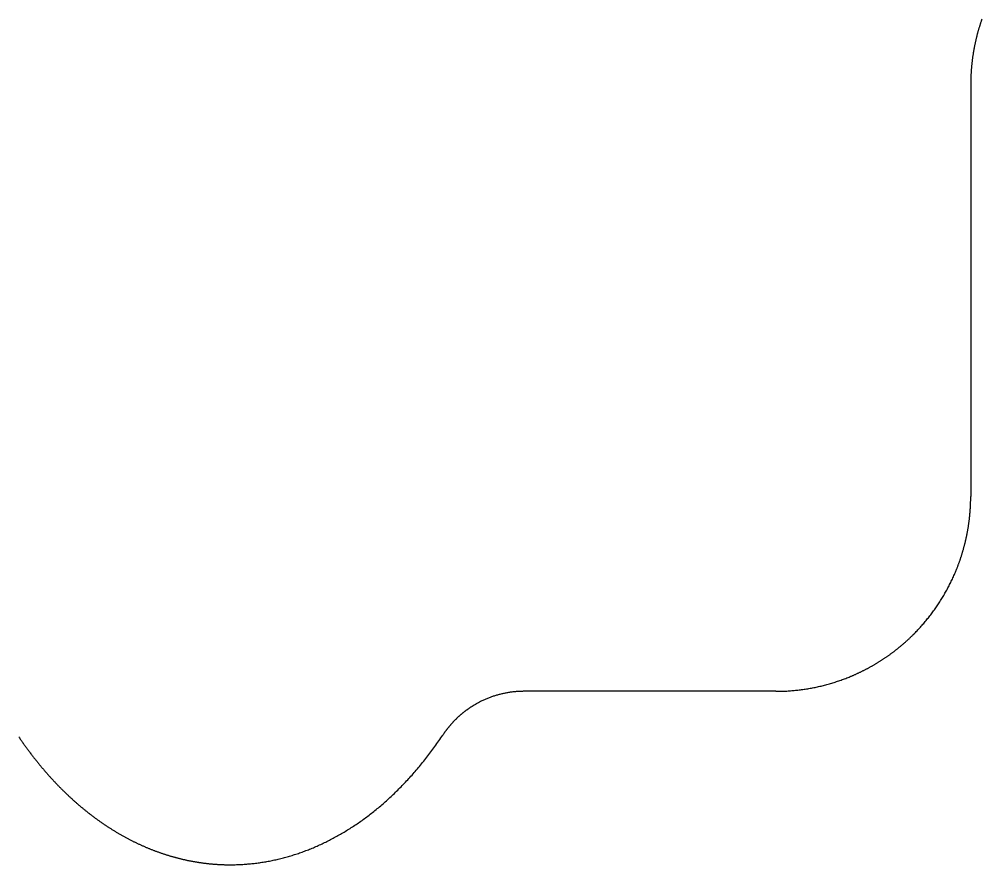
# Model space of a CAD drawing. Header units: millimetres. Extents: x -10 to 277, y -95 to 18.
# Drawn here: x 45.46 to 55.34, y 8.01 to 16.69 of the extents above; entities that cross this region are included whole.
import ezdxf

# ---------------------------------------------------------------- set-up
doc = ezdxf.new("R2010")
doc.units = ezdxf.units.MM
doc.header["$MEASUREMENT"] = 0
doc.layers.add('Edge.Cuts', color=53, linetype='CONTINUOUS')

msp = doc.modelspace()

# ---------------------------------------------------------------- linework, layer by layer
at = {"layer": 'Edge.Cuts', "linetype": 'Continuous'}
for p, q in [((55.307915, 16.595897), (55.306122, 16.589831)), ((55.309728, 16.601957), (55.307915, 16.595897)), ((55.311559, 16.608011), (55.309728, 16.601957)), ((55.31341, 16.61406), (55.311559, 16.608011)), ((55.315279, 16.620103), (55.31341, 16.61406)), ((55.317168, 16.626139), (55.315279, 16.620103)), ((55.319076, 16.63217), (55.317168, 16.626139)), ((55.321003, 16.638195), (55.319076, 16.63217)), ((55.322949, 16.644214), (55.321003, 16.638195)), ((55.324914, 16.650226), (55.322949, 16.644214)), ((55.326898, 16.656232), (55.324914, 16.650226)), ((55.328901, 16.662232), (55.326898, 16.656232)), ((55.330923, 16.668226), (55.328901, 16.662232)), ((55.332964, 16.674213), (55.330923, 16.668226)), ((55.335024, 16.680194), (55.332964, 16.674213)), ((55.337102, 16.686168), (55.335024, 16.680194)), ((55.3392, 16.692136), (55.337102, 16.686168)), ((55.281541, 16.498207), (55.280057, 16.492058)), ((55.283044, 16.50435), (55.281541, 16.498207)), ((55.284567, 16.510489), (55.283044, 16.50435)), ((55.286109, 16.516622), (55.284567, 16.510489)), ((55.28767, 16.522751), (55.286109, 16.516622)), ((55.289251, 16.528875), (55.28767, 16.522751)), ((55.290851, 16.534995), (55.289251, 16.528875)), ((55.292471, 16.541108), (55.290851, 16.534995)), ((55.29411, 16.547217), (55.292471, 16.541108)), ((55.295768, 16.553321), (55.29411, 16.547217)), ((55.297446, 16.55942), (55.295768, 16.553321)), ((55.299142, 16.565512), (55.297446, 16.55942)), ((55.300859, 16.5716), (55.299142, 16.565512)), ((55.302594, 16.577683), (55.300859, 16.5716)), ((55.304349, 16.58376), (55.302594, 16.577683)), ((55.306122, 16.589831), (55.304349, 16.58376)), ((55.260144, 16.399317), (55.258973, 16.393102)), ((55.261334, 16.405528), (55.260144, 16.399317)), ((55.262544, 16.411735), (55.261334, 16.405528)), ((55.263774, 16.417938), (55.262544, 16.411735)), ((55.265023, 16.424138), (55.263774, 16.417938)), ((55.266292, 16.430333), (55.265023, 16.424138)), ((55.267581, 16.436525), (55.266292, 16.430333)), ((55.268889, 16.442712), (55.267581, 16.436525)), ((55.270216, 16.448896), (55.268889, 16.442712)), ((55.271564, 16.455075), (55.270216, 16.448896)), ((55.27293, 16.46125), (55.271564, 16.455075)), ((55.274317, 16.46742), (55.27293, 16.46125)), ((55.275723, 16.473587), (55.274317, 16.46742)), ((55.277148, 16.479748), (55.275723, 16.473587)), ((55.278593, 16.485906), (55.277148, 16.479748)), ((55.280057, 16.492058), (55.278593, 16.485906)), ((55.243779, 16.299477), (55.242924, 16.29321)), ((55.244653, 16.305739), (55.243779, 16.299477)), ((55.245548, 16.312), (55.244653, 16.305739)), ((55.246462, 16.318257), (55.245548, 16.312)), ((55.247396, 16.324512), (55.246462, 16.318257)), ((55.248349, 16.330764), (55.247396, 16.324512)), ((55.249323, 16.337013), (55.248349, 16.330764)), ((55.250316, 16.343258), (55.249323, 16.337013)), ((55.251329, 16.3495), (55.250316, 16.343258)), ((55.252362, 16.355739), (55.251329, 16.3495)), ((55.253415, 16.361975), (55.252362, 16.355739)), ((55.254487, 16.368207), (55.253415, 16.361975)), ((55.255579, 16.374436), (55.254487, 16.368207)), ((55.256691, 16.380661), (55.255579, 16.374436)), ((55.257822, 16.386884), (55.256691, 16.380661)), ((55.258973, 16.393102), (55.257822, 16.386884)), ((55.233042, 16.205229), (55.232485, 16.19893)), ((55.233619, 16.211528), (55.233042, 16.205229)), ((55.234215, 16.217824), (55.233619, 16.211528)), ((55.234831, 16.224119), (55.234215, 16.217824)), ((55.235468, 16.230411), (55.234831, 16.224119)), ((55.236124, 16.236702), (55.235468, 16.230411)), ((55.2368, 16.24299), (55.236124, 16.236702)), ((55.237496, 16.249276), (55.2368, 16.24299)), ((55.238212, 16.255559), (55.237496, 16.249276)), ((55.238947, 16.261841), (55.238212, 16.255559)), ((55.239703, 16.26812), (55.238947, 16.261841)), ((55.240478, 16.274397), (55.239703, 16.26812)), ((55.241274, 16.28067), (55.240478, 16.274397)), ((55.242089, 16.286942), (55.241274, 16.28067)), ((55.242924, 16.29321), (55.242089, 16.286942)), ((55.226529, 16.104235), (55.226292, 16.097912)), ((55.226787, 16.110557), (55.226529, 16.104235)), ((55.227064, 16.116877), (55.226787, 16.110557)), ((55.227361, 16.123198), (55.227064, 16.116877)), ((55.227678, 16.129516), (55.227361, 16.123198)), ((55.228016, 16.135834), (55.227678, 16.129516)), ((55.228373, 16.14215), (55.228016, 16.135834)), ((55.22875, 16.148465), (55.228373, 16.14215)), ((55.229147, 16.154778), (55.22875, 16.148465)), ((55.229564, 16.161091), (55.229147, 16.154778)), ((55.230001, 16.1674), (55.229564, 16.161091)), ((55.230458, 16.17371), (55.230001, 16.1674)), ((55.230935, 16.180017), (55.230458, 16.17371)), ((55.231432, 16.186323), (55.230935, 16.180017)), ((55.231949, 16.192627), (55.231432, 16.186323)), ((55.232485, 16.19893), (55.231949, 16.192627)), ((55.225001, 16.028309), (55.225, 16.026)), ((55.225, 16.026), (55.225, 11.7946)), ((55.225019, 16.03464), (55.225001, 16.028309)), ((55.225056, 16.040969), (55.225019, 16.03464)), ((55.225113, 16.047299), (55.225056, 16.040969)), ((55.225191, 16.053627), (55.225113, 16.047299)), ((55.225288, 16.059957), (55.225191, 16.053627)), ((55.225405, 16.066284), (55.225288, 16.059957)), ((55.225543, 16.072612), (55.225405, 16.066284)), ((55.2257, 16.078937), (55.225543, 16.072612)), ((55.225877, 16.085264), (55.2257, 16.078937)), ((55.226075, 16.091588), (55.225877, 16.085264)), ((55.226292, 16.097912), (55.226075, 16.091588)), ((55.224595, 11.754316), (55.224712, 11.760643)), ((55.224712, 11.760643), (55.224809, 11.766973)), ((55.224809, 11.766973), (55.224887, 11.773301)), ((55.224887, 11.773301), (55.224944, 11.779631)), ((55.224944, 11.779631), (55.224981, 11.78596)), ((55.224981, 11.78596), (55.224999, 11.792292)), ((55.224999, 11.792292), (55.225, 11.7946)), ((55.219999, 11.6532), (55.220436, 11.659509)), ((55.220436, 11.659509), (55.220853, 11.665822)), ((55.220853, 11.665822), (55.22125, 11.672135)), ((55.22125, 11.672135), (55.221627, 11.67845)), ((55.221627, 11.67845), (55.221984, 11.684766)), ((55.221984, 11.684766), (55.222322, 11.691084)), ((55.222322, 11.691084), (55.222639, 11.697402)), ((55.222639, 11.697402), (55.222936, 11.703723)), ((55.222936, 11.703723), (55.223213, 11.710043)), ((55.223213, 11.710043), (55.223471, 11.716365)), ((55.223471, 11.716365), (55.223708, 11.722688)), ((55.223708, 11.722688), (55.223925, 11.729012)), ((55.223925, 11.729012), (55.224123, 11.735336)), ((55.224123, 11.735336), (55.2243, 11.741663)), ((55.2243, 11.741663), (55.224457, 11.747988)), ((55.224457, 11.747988), (55.224595, 11.754316)), ((55.210297, 11.55248), (55.211053, 11.558759)), ((55.211053, 11.558759), (55.211788, 11.565041)), ((55.211788, 11.565041), (55.212504, 11.571324)), ((55.212504, 11.571324), (55.2132, 11.57761)), ((55.2132, 11.57761), (55.213876, 11.583898)), ((55.213876, 11.583898), (55.214532, 11.590189)), ((55.214532, 11.590189), (55.215169, 11.596481)), ((55.215169, 11.596481), (55.215785, 11.602776)), ((55.215785, 11.602776), (55.216381, 11.609072)), ((55.216381, 11.609072), (55.216958, 11.615371)), ((55.216958, 11.615371), (55.217515, 11.62167)), ((55.217515, 11.62167), (55.218051, 11.627973)), ((55.218051, 11.627973), (55.218568, 11.634277)), ((55.218568, 11.634277), (55.219065, 11.640583)), ((55.219065, 11.640583), (55.219542, 11.64689)), ((55.219542, 11.64689), (55.219999, 11.6532)), ((55.196585, 11.458625), (55.197638, 11.464861)), ((55.197638, 11.464861), (55.198671, 11.4711)), ((55.198671, 11.4711), (55.199684, 11.477342)), ((55.199684, 11.477342), (55.200677, 11.483587)), ((55.200677, 11.483587), (55.201651, 11.489836)), ((55.201651, 11.489836), (55.202604, 11.496088)), ((55.202604, 11.496088), (55.203538, 11.502343)), ((55.203538, 11.502343), (55.204452, 11.5086)), ((55.204452, 11.5086), (55.205347, 11.514861)), ((55.205347, 11.514861), (55.206221, 11.521123)), ((55.206221, 11.521123), (55.207076, 11.52739)), ((55.207076, 11.52739), (55.207911, 11.533658)), ((55.207911, 11.533658), (55.208726, 11.53993)), ((55.208726, 11.53993), (55.209522, 11.546203)), ((55.209522, 11.546203), (55.210297, 11.55248)), ((55.17707, 11.35935), (55.178436, 11.365525)), ((55.178436, 11.365525), (55.179784, 11.371704)), ((55.179784, 11.371704), (55.181111, 11.377888)), ((55.181111, 11.377888), (55.182419, 11.384075)), ((55.182419, 11.384075), (55.183708, 11.390267)), ((55.183708, 11.390267), (55.184977, 11.396462)), ((55.184977, 11.396462), (55.186226, 11.402662)), ((55.186226, 11.402662), (55.187456, 11.408865)), ((55.187456, 11.408865), (55.188666, 11.415072)), ((55.188666, 11.415072), (55.189856, 11.421283)), ((55.189856, 11.421283), (55.191027, 11.427498)), ((55.191027, 11.427498), (55.192178, 11.433716)), ((55.192178, 11.433716), (55.193309, 11.439939)), ((55.193309, 11.439939), (55.194421, 11.446164)), ((55.194421, 11.446164), (55.195513, 11.452393)), ((55.195513, 11.452393), (55.196585, 11.458625)), ((55.152554, 11.26118), (55.154232, 11.267279)), ((55.154232, 11.267279), (55.15589, 11.273383)), ((55.15589, 11.273383), (55.157529, 11.279492)), ((55.157529, 11.279492), (55.159149, 11.285605)), ((55.159149, 11.285605), (55.160749, 11.291725)), ((55.160749, 11.291725), (55.16233, 11.297849)), ((55.16233, 11.297849), (55.163891, 11.303978)), ((55.163891, 11.303978), (55.165433, 11.310111)), ((55.165433, 11.310111), (55.166956, 11.31625)), ((55.166956, 11.31625), (55.168459, 11.322393)), ((55.168459, 11.322393), (55.169943, 11.328542)), ((55.169943, 11.328542), (55.171407, 11.334694)), ((55.171407, 11.334694), (55.172852, 11.340852)), ((55.172852, 11.340852), (55.174277, 11.347013)), ((55.174277, 11.347013), (55.175683, 11.35318)), ((55.175683, 11.35318), (55.17707, 11.35935)), ((55.121099, 11.158368), (55.123102, 11.164368)), ((55.123102, 11.164368), (55.125086, 11.170374)), ((55.125086, 11.170374), (55.127051, 11.176386)), ((55.127051, 11.176386), (55.128997, 11.182405)), ((55.128997, 11.182405), (55.130924, 11.18843)), ((55.130924, 11.18843), (55.132832, 11.194461)), ((55.132832, 11.194461), (55.134721, 11.200497)), ((55.134721, 11.200497), (55.13659, 11.20654)), ((55.13659, 11.20654), (55.138441, 11.212589)), ((55.138441, 11.212589), (55.140272, 11.218643)), ((55.140272, 11.218643), (55.142085, 11.224703)), ((55.142085, 11.224703), (55.143878, 11.230769)), ((55.143878, 11.230769), (55.145651, 11.23684)), ((55.145651, 11.23684), (55.147406, 11.242917)), ((55.147406, 11.242917), (55.149141, 11.249)), ((55.149141, 11.249), (55.150858, 11.255088)), ((55.150858, 11.255088), (55.152554, 11.26118)), ((55.086486, 11.063271), (55.08879, 11.069162)), ((55.08879, 11.069162), (55.091075, 11.075061)), ((55.091075, 11.075061), (55.093342, 11.080967)), ((55.093342, 11.080967), (55.09559, 11.086879)), ((55.09559, 11.086879), (55.097819, 11.092799)), ((55.097819, 11.092799), (55.100029, 11.098726)), ((55.100029, 11.098726), (55.102221, 11.10466)), ((55.102221, 11.10466), (55.104394, 11.110601)), ((55.104394, 11.110601), (55.106548, 11.116548)), ((55.106548, 11.116548), (55.108684, 11.122503)), ((55.108684, 11.122503), (55.1108, 11.128464)), ((55.1108, 11.128464), (55.112898, 11.134432)), ((55.112898, 11.134432), (55.114976, 11.140406)), ((55.114976, 11.140406), (55.117036, 11.146387)), ((55.117036, 11.146387), (55.119077, 11.152374)), ((55.119077, 11.152374), (55.121099, 11.158368)), ((55.041856, 10.958539), (55.047108, 10.970048)), ((55.047108, 10.970048), (55.052287, 10.98159)), ((55.052287, 10.98159), (55.057394, 10.993164)), ((55.057394, 10.993164), (55.062427, 11.004771)), ((55.062427, 11.004771), (55.067386, 11.01641)), ((55.067386, 11.01641), (55.072272, 11.02808)), ((55.072272, 11.02808), (55.074687, 11.033926)), ((55.074687, 11.033926), (55.077084, 11.03978)), ((55.077084, 11.03978), (55.079462, 11.045642)), ((55.079462, 11.045642), (55.081822, 11.051511)), ((55.081822, 11.051511), (55.084163, 11.057387)), ((55.084163, 11.057387), (55.086486, 11.063271)), ((54.991347, 10.856525), (54.997244, 10.867715)), ((54.997244, 10.867715), (55.003071, 10.878942)), ((55.003071, 10.878942), (55.008826, 10.890206)), ((55.008826, 10.890206), (55.014511, 10.901507)), ((55.014511, 10.901507), (55.020124, 10.912843)), ((55.020124, 10.912843), (55.025665, 10.924215)), ((55.025665, 10.924215), (55.031134, 10.935622)), ((55.031134, 10.935622), (55.036531, 10.947063)), ((55.036531, 10.947063), (55.041856, 10.958539)), ((54.935126, 10.757566), (54.941649, 10.7684)), ((54.941649, 10.7684), (54.948104, 10.779276)), ((54.948104, 10.779276), (54.95449, 10.790192)), ((54.95449, 10.790192), (54.960806, 10.801149)), ((54.960806, 10.801149), (54.967054, 10.812146)), ((54.967054, 10.812146), (54.973232, 10.823183)), ((54.973232, 10.823183), (54.97934, 10.834258)), ((54.97934, 10.834258), (54.985379, 10.845372)), ((54.985379, 10.845372), (54.991347, 10.856525)), ((54.873378, 10.661983), (54.880506, 10.672427)), ((54.880506, 10.672427), (54.887567, 10.682916)), ((54.887567, 10.682916), (54.894563, 10.69345)), ((54.894563, 10.69345), (54.901491, 10.704028)), ((54.901491, 10.704028), (54.908353, 10.714649)), ((54.908353, 10.714649), (54.915148, 10.725314)), ((54.915148, 10.725314), (54.921875, 10.736022)), ((54.921875, 10.736022), (54.928534, 10.746773)), ((54.928534, 10.746773), (54.935126, 10.757566)), ((54.798526, 10.560107), (54.8063, 10.570079)), ((54.8063, 10.570079), (54.81401, 10.5801)), ((54.81401, 10.5801), (54.821656, 10.590169)), ((54.821656, 10.590169), (54.829239, 10.600287)), ((54.829239, 10.600287), (54.836757, 10.610452)), ((54.836757, 10.610452), (54.844211, 10.620665)), ((54.844211, 10.620665), (54.851601, 10.630925)), ((54.851601, 10.630925), (54.858925, 10.641232)), ((54.858925, 10.641232), (54.866184, 10.651584)), ((54.866184, 10.651584), (54.873378, 10.661983)), ((54.717378, 10.463155), (54.725768, 10.472618)), ((54.725768, 10.472618), (54.734097, 10.482134)), ((54.734097, 10.482134), (54.742366, 10.491702)), ((54.742366, 10.491702), (54.750574, 10.501322)), ((54.750574, 10.501322), (54.758721, 10.510993)), ((54.758721, 10.510993), (54.766806, 10.520715)), ((54.766806, 10.520715), (54.77483, 10.530487)), ((54.77483, 10.530487), (54.782791, 10.540311)), ((54.782791, 10.540311), (54.79069, 10.550184)), ((54.79069, 10.550184), (54.798526, 10.560107)), ((54.628575, 10.369854), (54.633077, 10.374304)), ((54.633077, 10.374304), (54.637567, 10.378769)), ((54.637567, 10.378769), (54.6392, 10.3804)), ((54.6392, 10.3804), (54.64812, 10.389377)), ((54.64812, 10.389377), (54.656982, 10.398409)), ((54.656982, 10.398409), (54.665787, 10.407496)), ((54.665787, 10.407496), (54.674533, 10.416637)), ((54.674533, 10.416637), (54.68322, 10.425833)), ((54.68322, 10.425833), (54.691849, 10.435083)), ((54.691849, 10.435083), (54.700418, 10.444387)), ((54.700418, 10.444387), (54.708928, 10.453745)), ((54.708928, 10.453745), (54.717378, 10.463155)), ((54.521278, 10.271573), (54.526089, 10.275682)), ((54.526089, 10.275682), (54.530886, 10.279804)), ((54.530886, 10.279804), (54.535671, 10.283943)), ((54.535671, 10.283943), (54.540442, 10.288096)), ((54.540442, 10.288096), (54.545201, 10.292265)), ((54.545201, 10.292265), (54.549946, 10.296449)), ((54.549946, 10.296449), (54.554678, 10.300648)), ((54.554678, 10.300648), (54.559397, 10.304862)), ((54.559397, 10.304862), (54.564104, 10.309091)), ((54.564104, 10.309091), (54.568796, 10.313335)), ((54.568796, 10.313335), (54.573475, 10.317594)), ((54.573475, 10.317594), (54.578141, 10.321867)), ((54.578141, 10.321867), (54.582794, 10.326157)), ((54.582794, 10.326157), (54.587433, 10.33046)), ((54.587433, 10.33046), (54.592059, 10.334779)), ((54.592059, 10.334779), (54.596671, 10.339111)), ((54.596671, 10.339111), (54.60127, 10.34346)), ((54.60127, 10.34346), (54.605854, 10.347822)), ((54.605854, 10.347822), (54.610426, 10.3522)), ((54.610426, 10.3522), (54.614984, 10.356591)), ((54.614984, 10.356591), (54.619528, 10.360998)), ((54.619528, 10.360998), (54.624058, 10.365418)), ((54.624058, 10.365418), (54.628575, 10.369854)), ((54.396948, 10.17395), (54.402067, 10.177664)), ((54.402067, 10.177664), (54.407174, 10.181395)), ((54.407174, 10.181395), (54.412269, 10.185141)), ((54.412269, 10.185141), (54.417353, 10.188904)), ((54.417353, 10.188904), (54.422424, 10.192682)), ((54.422424, 10.192682), (54.427484, 10.196477)), ((54.427484, 10.196477), (54.432531, 10.200287)), ((54.432531, 10.200287), (54.437566, 10.204114)), ((54.437566, 10.204114), (54.442589, 10.207956)), ((54.442589, 10.207956), (54.447601, 10.211815)), ((54.447601, 10.211815), (54.452599, 10.215689)), ((54.452599, 10.215689), (54.457586, 10.219579)), ((54.457586, 10.219579), (54.46256, 10.223485)), ((54.46256, 10.223485), (54.467523, 10.227407)), ((54.467523, 10.227407), (54.472472, 10.231344)), ((54.472472, 10.231344), (54.47741, 10.235297)), ((54.47741, 10.235297), (54.482334, 10.239265)), ((54.482334, 10.239265), (54.487247, 10.24325)), ((54.487247, 10.24325), (54.492146, 10.247249)), ((54.492146, 10.247249), (54.497034, 10.251265)), ((54.497034, 10.251265), (54.501907, 10.255296)), ((54.501907, 10.255296), (54.50677, 10.259342)), ((54.50677, 10.259342), (54.511618, 10.263404)), ((54.511618, 10.263404), (54.516455, 10.267481)), ((54.516455, 10.267481), (54.521278, 10.271573)), ((54.243609, 10.073436), (54.249047, 10.076666)), ((54.249047, 10.076666), (54.254475, 10.079913)), ((54.254475, 10.079913), (54.259893, 10.083177)), ((54.259893, 10.083177), (54.265299, 10.086458)), ((54.265299, 10.086458), (54.270696, 10.089757)), ((54.270696, 10.089757), (54.276082, 10.093072)), ((54.276082, 10.093072), (54.281458, 10.096405)), ((54.281458, 10.096405), (54.286823, 10.099754)), ((54.286823, 10.099754), (54.292178, 10.10312)), ((54.292178, 10.10312), (54.297521, 10.106503)), ((54.297521, 10.106503), (54.302854, 10.109904)), ((54.302854, 10.109904), (54.308176, 10.11332)), ((54.308176, 10.11332), (54.313487, 10.116754)), ((54.313487, 10.116754), (54.318787, 10.120204)), ((54.318787, 10.120204), (54.324077, 10.123672)), ((54.324077, 10.123672), (54.329355, 10.127156)), ((54.329355, 10.127156), (54.334623, 10.130656)), ((54.334623, 10.130656), (54.339879, 10.134173)), ((54.339879, 10.134173), (54.345124, 10.137707)), ((54.345124, 10.137707), (54.350357, 10.141257)), ((54.350357, 10.141257), (54.35558, 10.144825)), ((54.35558, 10.144825), (54.360791, 10.148408)), ((54.360791, 10.148408), (54.365991, 10.152008)), ((54.365991, 10.152008), (54.371179, 10.155624)), ((54.371179, 10.155624), (54.376356, 10.159257)), ((54.376356, 10.159257), (54.381521, 10.162905)), ((54.381521, 10.162905), (54.386676, 10.166571)), ((54.386676, 10.166571), (54.391817, 10.170252)), ((54.391817, 10.170252), (54.396948, 10.17395)), ((54.058753, 9.976684), (54.064499, 9.97933)), ((54.064499, 9.97933), (54.070236, 9.981994)), ((54.070236, 9.981994), (54.075965, 9.984677)), ((54.075965, 9.984677), (54.081685, 9.987377)), ((54.081685, 9.987377), (54.087397, 9.990096)), ((54.087397, 9.990096), (54.0931, 9.992833)), ((54.0931, 9.992833), (54.098794, 9.995587)), ((54.098794, 9.995587), (54.10448, 9.99836)), ((54.10448, 9.99836), (54.110157, 10.00115)), ((54.110157, 10.00115), (54.115825, 10.003959)), ((54.115825, 10.003959), (54.121484, 10.006785)), ((54.121484, 10.006785), (54.127134, 10.00963)), ((54.127134, 10.00963), (54.132775, 10.012492)), ((54.132775, 10.012492), (54.138407, 10.015372)), ((54.138407, 10.015372), (54.14403, 10.01827)), ((54.14403, 10.01827), (54.149643, 10.021185)), ((54.149643, 10.021185), (54.155247, 10.024118)), ((54.155247, 10.024118), (54.160843, 10.02707)), ((54.160843, 10.02707), (54.166428, 10.030038)), ((54.166428, 10.030038), (54.172004, 10.033024)), ((54.172004, 10.033024), (54.177571, 10.036028)), ((54.177571, 10.036028), (54.183128, 10.03905)), ((54.183128, 10.03905), (54.188675, 10.042088)), ((54.188675, 10.042088), (54.194213, 10.045145)), ((54.194213, 10.045145), (54.199741, 10.048219)), ((54.199741, 10.048219), (54.20526, 10.05131)), ((54.20526, 10.05131), (54.210768, 10.054419)), ((54.210768, 10.054419), (54.216267, 10.057545)), ((54.216267, 10.057545), (54.221755, 10.060689)), ((54.221755, 10.060689), (54.227234, 10.06385)), ((54.227234, 10.06385), (54.232702, 10.067028)), ((54.232702, 10.067028), (54.238161, 10.070224)), ((54.238161, 10.070224), (54.243609, 10.073436)), ((53.78641, 9.875013), (53.798538, 9.878602)), ((53.798538, 9.878602), (53.810644, 9.882268)), ((53.810644, 9.882268), (53.822726, 9.88601)), ((53.822726, 9.88601), (53.834785, 9.889829)), ((53.834785, 9.889829), (53.846819, 9.893725)), ((53.846819, 9.893725), (53.858829, 9.897696)), ((53.858829, 9.897696), (53.870814, 9.901743)), ((53.870814, 9.901743), (53.882773, 9.905866)), ((53.882773, 9.905866), (53.894706, 9.910065)), ((53.894706, 9.910065), (53.906613, 9.914339)), ((53.906613, 9.914339), (53.918492, 9.918688)), ((53.918492, 9.918688), (53.930344, 9.923113)), ((53.930344, 9.923113), (53.942167, 9.927612)), ((53.942167, 9.927612), (53.953962, 9.932186)), ((53.953962, 9.932186), (53.965728, 9.936835)), ((53.965728, 9.936835), (53.977465, 9.941558)), ((53.977465, 9.941558), (53.989171, 9.946355)), ((53.989171, 9.946355), (53.995013, 9.948781)), ((53.995013, 9.948781), (54.000847, 9.951226)), ((54.000847, 9.951226), (54.006674, 9.953689)), ((54.006674, 9.953689), (54.012492, 9.956171)), ((54.012492, 9.956171), (54.018303, 9.958671)), ((54.018303, 9.958671), (54.024106, 9.961189)), ((54.024106, 9.961189), (54.029901, 9.963726)), ((54.029901, 9.963726), (54.035688, 9.966281)), ((54.035688, 9.966281), (54.041466, 9.968854)), ((54.041466, 9.968854), (54.047237, 9.971446)), ((54.047237, 9.971446), (54.052999, 9.974056)), ((54.052999, 9.974056), (54.058753, 9.976684)), ((50.472395, 9.780218), (50.463594, 9.778668)), ((50.48121, 9.781689), (50.472395, 9.780218)), ((50.490038, 9.783081), (50.48121, 9.781689)), ((50.498878, 9.784394), (50.490038, 9.783081)), ((50.507729, 9.785628), (50.498878, 9.784394)), ((50.516592, 9.786783), (50.507729, 9.785628)), ((50.525465, 9.787858), (50.516592, 9.786783)), ((50.534348, 9.788854), (50.525465, 9.787858)), ((50.543241, 9.789771), (50.534348, 9.788854)), ((50.552142, 9.790609), (50.543241, 9.789771)), ((50.561051, 9.791366), (50.552142, 9.790609)), ((50.569967, 9.792045), (50.561051, 9.791366)), ((50.578891, 9.792643), (50.569967, 9.792045)), ((50.58782, 9.793162), (50.578891, 9.792643)), ((50.596756, 9.793601), (50.58782, 9.793162)), ((50.605697, 9.793961), (50.596756, 9.793601)), ((50.614642, 9.79424), (50.605697, 9.793961)), ((50.623591, 9.79444), (50.614642, 9.79424)), ((50.632544, 9.79456), (50.623591, 9.79444)), ((50.6415, 9.7946), (50.632544, 9.79456)), ((53.225, 9.7946), (50.6415, 9.7946)), ((53.225, 9.7946), (53.237654, 9.79464)), ((53.237654, 9.79464), (53.250306, 9.79476)), ((53.250306, 9.79476), (53.262956, 9.79496)), ((53.262956, 9.79496), (53.275603, 9.79524)), ((53.275603, 9.79524), (53.288248, 9.795599)), ((53.288248, 9.795599), (53.300889, 9.796039)), ((53.300889, 9.796039), (53.313526, 9.796558)), ((53.313526, 9.796558), (53.326159, 9.797158)), ((53.326159, 9.797158), (53.338787, 9.797837)), ((53.338787, 9.797837), (53.35141, 9.798596)), ((53.35141, 9.798596), (53.364028, 9.799434)), ((53.364028, 9.799434), (53.37664, 9.800353)), ((53.37664, 9.800353), (53.389245, 9.801351)), ((53.389245, 9.801351), (53.401843, 9.802429)), ((53.401843, 9.802429), (53.414434, 9.803586)), ((53.414434, 9.803586), (53.427017, 9.804823)), ((53.427017, 9.804823), (53.439592, 9.80614)), ((53.439592, 9.80614), (53.452157, 9.807536)), ((53.452157, 9.807536), (53.464714, 9.809011)), ((53.464714, 9.809011), (53.477261, 9.810566)), ((53.477261, 9.810566), (53.489798, 9.8122)), ((53.489798, 9.8122), (53.502325, 9.813914)), ((53.502325, 9.813914), (53.51484, 9.815706)), ((53.51484, 9.815706), (53.527344, 9.817578)), ((53.527344, 9.817578), (53.539836, 9.819529)), ((53.539836, 9.819529), (53.552315, 9.821559)), ((53.552315, 9.821559), (53.564781, 9.823667)), ((53.564781, 9.823667), (53.577234, 9.825855)), ((53.577234, 9.825855), (53.589673, 9.828121)), ((53.589673, 9.828121), (53.602098, 9.830466)), ((53.602098, 9.830466), (53.614507, 9.83289)), ((53.614507, 9.83289), (53.626902, 9.835392)), ((53.626902, 9.835392), (53.63928, 9.837972)), ((53.63928, 9.837972), (53.651642, 9.840631)), ((53.651642, 9.840631), (53.663988, 9.843368)), ((53.663988, 9.843368), (53.676316, 9.846183)), ((53.676316, 9.846183), (53.688626, 9.849076)), ((53.688626, 9.849076), (53.700918, 9.852047)), ((53.700918, 9.852047), (53.713191, 9.855095)), ((53.713191, 9.855095), (53.725446, 9.858221)), ((53.725446, 9.858221), (53.73768, 9.861425)), ((53.73768, 9.861425), (53.749894, 9.864706)), ((53.749894, 9.864706), (53.762087, 9.868065)), ((53.762087, 9.868065), (53.774259, 9.8715)), ((53.774259, 9.8715), (53.78641, 9.875013)), ((50.185081, 9.684395), (50.177137, 9.680275)), ((50.193062, 9.688443), (50.185081, 9.684395)), ((50.201078, 9.692419), (50.193062, 9.688443)), ((50.209129, 9.696323), (50.201078, 9.692419)), ((50.217215, 9.700156), (50.209129, 9.696323)), ((50.225335, 9.703915), (50.217215, 9.700156)), ((50.233487, 9.707602), (50.225335, 9.703915)), ((50.241672, 9.711216), (50.233487, 9.707602)), ((50.249889, 9.714756), (50.241672, 9.711216)), ((50.258136, 9.718222), (50.249889, 9.714756)), ((50.266414, 9.721615), (50.258136, 9.718222)), ((50.274721, 9.724933), (50.266414, 9.721615)), ((50.283057, 9.728176), (50.274721, 9.724933)), ((50.291422, 9.731345), (50.283057, 9.728176)), ((50.299814, 9.734439), (50.291422, 9.731345)), ((50.308233, 9.737457), (50.299814, 9.734439)), ((50.316678, 9.7404), (50.308233, 9.737457)), ((50.325148, 9.743267), (50.316678, 9.7404)), ((50.333644, 9.746058), (50.325148, 9.743267)), ((50.342163, 9.748772), (50.333644, 9.746058)), ((50.350706, 9.75141), (50.342163, 9.748772)), ((50.359272, 9.753972), (50.350706, 9.75141)), ((50.36786, 9.756457), (50.359272, 9.753972)), ((50.376469, 9.758865), (50.36786, 9.756457)), ((50.385099, 9.761195), (50.376469, 9.758865)), ((50.393749, 9.763448), (50.385099, 9.761195)), ((50.402419, 9.765624), (50.393749, 9.763448)), ((50.411107, 9.767721), (50.402419, 9.765624)), ((50.419813, 9.769741), (50.411107, 9.767721)), ((50.428537, 9.771683), (50.419813, 9.769741)), ((50.437278, 9.773547), (50.428537, 9.771683)), ((50.446035, 9.775332), (50.437278, 9.773547)), ((50.454807, 9.777039), (50.446035, 9.775332)), ((50.463594, 9.778668), (50.454807, 9.777039)), ((50.026889, 9.5835), (50.023366, 9.580745)), ((50.030424, 9.586241), (50.026889, 9.5835)), ((50.033971, 9.588965), (50.030424, 9.586241)), ((50.03753, 9.591674), (50.033971, 9.588965)), ((50.041102, 9.594366), (50.03753, 9.591674)), ((50.044685, 9.597043), (50.041102, 9.594366)), ((50.048281, 9.599704), (50.044685, 9.597043)), ((50.051889, 9.602349), (50.048281, 9.599704)), ((50.055508, 9.604977), (50.051889, 9.602349)), ((50.059139, 9.607589), (50.055508, 9.604977)), ((50.062782, 9.610185), (50.059139, 9.607589)), ((50.066437, 9.612766), (50.062782, 9.610185)), ((50.070103, 9.615329), (50.066437, 9.612766)), ((50.073781, 9.617876), (50.070103, 9.615329)), ((50.077469, 9.620407), (50.073781, 9.617876)), ((50.08117, 9.622921), (50.077469, 9.620407)), ((50.084882, 9.625419), (50.08117, 9.622921)), ((50.088605, 9.6279), (50.084882, 9.625419)), ((50.092338, 9.630365), (50.088605, 9.6279)), ((50.096083, 9.632813), (50.092338, 9.630365)), ((50.099839, 9.635244), (50.096083, 9.632813)), ((50.103606, 9.637658), (50.099839, 9.635244)), ((50.107384, 9.640055), (50.103606, 9.637658)), ((50.111172, 9.642436), (50.107384, 9.640055)), ((50.114971, 9.6448), (50.111172, 9.642436)), ((50.118781, 9.647146), (50.114971, 9.6448)), ((50.122601, 9.649476), (50.118781, 9.647146)), ((50.126431, 9.651789), (50.122601, 9.649476)), ((50.130272, 9.654084), (50.126431, 9.651789)), ((50.134123, 9.656362), (50.130272, 9.654084)), ((50.137984, 9.658623), (50.134123, 9.656362)), ((50.141855, 9.660867), (50.137984, 9.658623)), ((50.145736, 9.663093), (50.141855, 9.660867)), ((50.149628, 9.665302), (50.145736, 9.663093)), ((50.153529, 9.667494), (50.149628, 9.665302)), ((50.157439, 9.669668), (50.153529, 9.667494)), ((50.16136, 9.671825), (50.157439, 9.669668)), ((50.16529, 9.673964), (50.16136, 9.671825)), ((50.169229, 9.676085), (50.16529, 9.673964)), ((50.177137, 9.680275), (50.169229, 9.676085)), ((49.91758, 9.484592), (49.914502, 9.481348)), ((49.920671, 9.48782), (49.91758, 9.484592)), ((49.923778, 9.491036), (49.920671, 9.48782)), ((49.926898, 9.494237), (49.923778, 9.491036)), ((49.930033, 9.497424), (49.926898, 9.494237)), ((49.933182, 9.500597), (49.930033, 9.497424)), ((49.936346, 9.503757), (49.933182, 9.500597)), ((49.939522, 9.506901), (49.936346, 9.503757)), ((49.942714, 9.510032), (49.939522, 9.506901)), ((49.945919, 9.513148), (49.942714, 9.510032)), ((49.949139, 9.51625), (49.945919, 9.513148)), ((49.952372, 9.519338), (49.949139, 9.51625)), ((49.95562, 9.522411), (49.952372, 9.519338)), ((49.95888, 9.525469), (49.95562, 9.522411)), ((49.962155, 9.528514), (49.95888, 9.525469)), ((49.965443, 9.531542), (49.962155, 9.528514)), ((49.968745, 9.534558), (49.965443, 9.531542)), ((49.97206, 9.537557), (49.968745, 9.534558)), ((49.975389, 9.540542), (49.97206, 9.537557)), ((49.978731, 9.543512), (49.975389, 9.540542)), ((49.982086, 9.546468), (49.978731, 9.543512)), ((49.985455, 9.549408), (49.982086, 9.546468)), ((49.988837, 9.552333), (49.985455, 9.549408)), ((49.992232, 9.555243), (49.988837, 9.552333)), ((49.99564, 9.558138), (49.992232, 9.555243)), ((49.999061, 9.561018), (49.99564, 9.558138)), ((50.002495, 9.563882), (49.999061, 9.561018)), ((50.005942, 9.566731), (50.002495, 9.563882)), ((50.009401, 9.569565), (50.005942, 9.566731)), ((50.012873, 9.572383), (50.009401, 9.569565)), ((50.016359, 9.575186), (50.012873, 9.572383)), ((50.019856, 9.577973), (50.016359, 9.575186)), ((50.023366, 9.580745), (50.019856, 9.577973)), ((49.834427, 9.38517), (49.831792, 9.381553)), ((49.837079, 9.388778), (49.834427, 9.38517)), ((49.839745, 9.392371), (49.837079, 9.388778)), ((49.842428, 9.395954), (49.839745, 9.392371)), ((49.845126, 9.399523), (49.842428, 9.395954)), ((49.847841, 9.403081), (49.845126, 9.399523)), ((49.850571, 9.406625), (49.847841, 9.403081)), ((49.853317, 9.410158), (49.850571, 9.406625)), ((49.856078, 9.413677), (49.853317, 9.410158)), ((49.858855, 9.417185), (49.856078, 9.413677)), ((49.861647, 9.420679), (49.858855, 9.417185)), ((49.864455, 9.424161), (49.861647, 9.420679)), ((49.867277, 9.427629), (49.864455, 9.424161)), ((49.870116, 9.431086), (49.867277, 9.427629)), ((49.87297, 9.434529), (49.870116, 9.431086)), ((49.875839, 9.43796), (49.87297, 9.434529)), ((49.878723, 9.441377), (49.875839, 9.43796)), ((49.881623, 9.444781), (49.878723, 9.441377)), ((49.884537, 9.448172), (49.881623, 9.444781)), ((49.887467, 9.45155), (49.884537, 9.448172)), ((49.890411, 9.454915), (49.887467, 9.45155)), ((49.893371, 9.458267), (49.890411, 9.454915)), ((49.896345, 9.461604), (49.893371, 9.458267)), ((49.899335, 9.464929), (49.896345, 9.461604)), ((49.902339, 9.46824), (49.899335, 9.464929)), ((49.905358, 9.471538), (49.902339, 9.46824)), ((49.908391, 9.474821), (49.905358, 9.471538)), ((49.91144, 9.478092), (49.908391, 9.474821)), ((49.914502, 9.481348), (49.91144, 9.478092)), ((45.455859, 9.326593), (45.460867, 9.319197)), ((45.460867, 9.319197), (45.465885, 9.311823)), ((45.465885, 9.311823), (45.470913, 9.304467)), ((45.470913, 9.304467), (45.475952, 9.297133)), ((45.475952, 9.297133), (45.481001, 9.289819)), ((45.481001, 9.289819), (45.48606, 9.282526)), ((49.756678, 9.272116), (49.766811, 9.28666)), ((49.766811, 9.28666), (49.776904, 9.301285)), ((49.776904, 9.301285), (49.786955, 9.315992)), ((49.786955, 9.315992), (49.796965, 9.33078)), ((49.796965, 9.33078), (49.806933, 9.345649)), ((49.806933, 9.345649), (49.8091, 9.3489)), ((49.813795, 9.355886), (49.8091, 9.3489)), ((49.816318, 9.359589), (49.813795, 9.355886)), ((49.818856, 9.363278), (49.816318, 9.359589)), ((49.821412, 9.366958), (49.818856, 9.363278)), ((49.823982, 9.370624), (49.821412, 9.366958)), ((49.82657, 9.374279), (49.823982, 9.370624)), ((49.829173, 9.377921), (49.82657, 9.374279)), ((49.831792, 9.381553), (49.829173, 9.377921)), ((45.48606, 9.282526), (45.491129, 9.275252)), ((45.491129, 9.275252), (45.496209, 9.267999)), ((45.496209, 9.267999), (45.501299, 9.260766)), ((45.501299, 9.260766), (45.506398, 9.253555)), ((45.506398, 9.253555), (45.511508, 9.246362)), ((45.511508, 9.246362), (45.516627, 9.239192)), ((45.516627, 9.239192), (45.521758, 9.23204)), ((45.521758, 9.23204), (45.526897, 9.22491)), ((45.526897, 9.22491), (45.532047, 9.2178)), ((45.532047, 9.2178), (45.537206, 9.210711)), ((45.537206, 9.210711), (45.542375, 9.203642)), ((45.542375, 9.203642), (45.547554, 9.196594)), ((45.547554, 9.196594), (45.552743, 9.189566)), ((45.552743, 9.189566), (45.55794, 9.18256)), ((49.695038, 9.186571), (49.70541, 9.200623)), ((49.70541, 9.200623), (49.715742, 9.214758)), ((49.715742, 9.214758), (49.726036, 9.228974)), ((49.726036, 9.228974), (49.73629, 9.243273)), ((49.73629, 9.243273), (49.746504, 9.257654)), ((49.746504, 9.257654), (49.756678, 9.272116)), ((45.55794, 9.18256), (45.563149, 9.175572)), ((45.563149, 9.175572), (45.568366, 9.168607)), ((45.568366, 9.168607), (45.573593, 9.161661)), ((45.573593, 9.161661), (45.578829, 9.154737)), ((45.578829, 9.154737), (45.584076, 9.147833)), ((45.584076, 9.147833), (45.58933, 9.14095)), ((45.58933, 9.14095), (45.594596, 9.134087)), ((45.594596, 9.134087), (45.599869, 9.127245)), ((45.599869, 9.127245), (45.605153, 9.120423)), ((45.605153, 9.120423), (45.610445, 9.113623)), ((45.610445, 9.113623), (45.615748, 9.106843)), ((45.615748, 9.106843), (45.621058, 9.100085)), ((45.621058, 9.100085), (45.626379, 9.093345)), ((45.626379, 9.093345), (45.631707, 9.086629)), ((49.610709, 9.077124), (49.621379, 9.090515)), ((49.621379, 9.090515), (49.632013, 9.103989)), ((49.632013, 9.103989), (49.64261, 9.117546)), ((49.64261, 9.117546), (49.653171, 9.131185)), ((49.653171, 9.131185), (49.663694, 9.144908)), ((49.663694, 9.144908), (49.67418, 9.158713)), ((49.67418, 9.158713), (49.684628, 9.1726)), ((49.684628, 9.1726), (49.695038, 9.186571)), ((45.631707, 9.086629), (45.637046, 9.079931)), ((45.637046, 9.079931), (45.642393, 9.073256)), ((45.642393, 9.073256), (45.64775, 9.0666)), ((45.64775, 9.0666), (45.653114, 9.059966)), ((45.653114, 9.059966), (45.658489, 9.053352)), ((45.658489, 9.053352), (45.663871, 9.04676)), ((45.663871, 9.04676), (45.669263, 9.040187)), ((45.669263, 9.040187), (45.674663, 9.033637)), ((45.674663, 9.033637), (45.680073, 9.027106)), ((45.680073, 9.027106), (45.68549, 9.020597)), ((45.68549, 9.020597), (45.690917, 9.014108)), ((45.690917, 9.014108), (45.696351, 9.007642)), ((45.696351, 9.007642), (45.701795, 9.001194)), ((45.701795, 9.001194), (45.707247, 8.994769)), ((45.707247, 8.994769), (45.712708, 8.988364)), ((49.535033, 8.985723), (49.545947, 8.99853)), ((49.545947, 8.99853), (49.556827, 9.01142)), ((49.556827, 9.01142), (49.567673, 9.024394)), ((49.567673, 9.024394), (49.578485, 9.037451)), ((49.578485, 9.037451), (49.589262, 9.050592)), ((49.589262, 9.050592), (49.600003, 9.063817)), ((49.600003, 9.063817), (49.610709, 9.077124)), ((45.712708, 8.988364), (45.718176, 8.981981)), ((45.718176, 8.981981), (45.723654, 8.975617)), ((45.723654, 8.975617), (45.729139, 8.969276)), ((45.729139, 8.969276), (45.734633, 8.962954)), ((45.734633, 8.962954), (45.740135, 8.956655)), ((45.740135, 8.956655), (45.745646, 8.950376)), ((45.745646, 8.950376), (45.751164, 8.944119)), ((45.751164, 8.944119), (45.756691, 8.937881)), ((45.756691, 8.937881), (45.762225, 8.931666)), ((45.762225, 8.931666), (45.767769, 8.92547)), ((45.767769, 8.92547), (45.773319, 8.919297)), ((45.773319, 8.919297), (45.778879, 8.913144)), ((45.778879, 8.913144), (45.784445, 8.907013)), ((45.784445, 8.907013), (45.79002, 8.900901)), ((45.79002, 8.900901), (45.795602, 8.894812)), ((45.795602, 8.894812), (45.801193, 8.888743)), ((49.446541, 8.886292), (49.457714, 8.898426)), ((49.457714, 8.898426), (49.468856, 8.910645)), ((49.468856, 8.910645), (49.479966, 8.922948)), ((49.479966, 8.922948), (49.491045, 8.935335)), ((49.491045, 8.935335), (49.502091, 8.947806)), ((49.502091, 8.947806), (49.513105, 8.960361)), ((49.513105, 8.960361), (49.524086, 8.973)), ((49.524086, 8.973), (49.535033, 8.985723)), ((45.801193, 8.888743), (45.80679, 8.882697)), ((45.80679, 8.882697), (45.812397, 8.876669)), ((45.812397, 8.876669), (45.81801, 8.870665)), ((45.81801, 8.870665), (45.823631, 8.86468)), ((45.823631, 8.86468), (45.829259, 8.858718)), ((45.829259, 8.858718), (45.834896, 8.852775)), ((45.834896, 8.852775), (45.84054, 8.846855)), ((45.84054, 8.846855), (45.846192, 8.840955)), ((45.846192, 8.840955), (45.85185, 8.835077)), ((45.85185, 8.835077), (45.857517, 8.829219)), ((45.857517, 8.829219), (45.863189, 8.823384)), ((45.863189, 8.823384), (45.868871, 8.817568)), ((45.868871, 8.817568), (45.874558, 8.811775)), ((45.874558, 8.811775), (45.880254, 8.806001)), ((45.880254, 8.806001), (45.885956, 8.800251)), ((45.885956, 8.800251), (45.891667, 8.79452)), ((45.891667, 8.79452), (45.897383, 8.788811)), ((49.344631, 8.780883), (49.356071, 8.792256)), ((49.356071, 8.792256), (49.367482, 8.803715)), ((49.367482, 8.803715), (49.378865, 8.815258)), ((49.378865, 8.815258), (49.390218, 8.826886)), ((49.390218, 8.826886), (49.401543, 8.838598)), ((49.401543, 8.838598), (49.412838, 8.850395)), ((49.412838, 8.850395), (49.424103, 8.862276)), ((49.424103, 8.862276), (49.435337, 8.874242)), ((49.435337, 8.874242), (49.446541, 8.886292)), ((45.897383, 8.788811), (45.903107, 8.783122)), ((45.903107, 8.783122), (45.908838, 8.777457)), ((45.908838, 8.777457), (45.914576, 8.77181)), ((45.914576, 8.77181), (45.92032, 8.766187)), ((45.92032, 8.766187), (45.926073, 8.760583)), ((45.926073, 8.760583), (45.931831, 8.755002)), ((45.931831, 8.755002), (45.937597, 8.74944)), ((45.937597, 8.74944), (45.943369, 8.743901)), ((45.943369, 8.743901), (45.949149, 8.738382)), ((45.949149, 8.738382), (45.954934, 8.732886)), ((45.954934, 8.732886), (45.960727, 8.72741)), ((45.960727, 8.72741), (45.966526, 8.721956)), ((45.966526, 8.721956), (45.972332, 8.716522)), ((45.972332, 8.716522), (45.978144, 8.711111)), ((45.978144, 8.711111), (45.983964, 8.705719)), ((45.983964, 8.705719), (45.989788, 8.70035)), ((45.989788, 8.70035), (45.995621, 8.695001)), ((45.995621, 8.695001), (46.001458, 8.689675)), ((49.24045, 8.682337), (49.252131, 8.692947)), ((49.252131, 8.692947), (49.263786, 8.703642)), ((49.263786, 8.703642), (49.275415, 8.714421)), ((49.275415, 8.714421), (49.287018, 8.725286)), ((49.287018, 8.725286), (49.298595, 8.736236)), ((49.298595, 8.736236), (49.310145, 8.74727)), ((49.310145, 8.74727), (49.321668, 8.75839)), ((49.321668, 8.75839), (49.333163, 8.769594)), ((49.333163, 8.769594), (49.344631, 8.780883)), ((46.001458, 8.689675), (46.007304, 8.684368)), ((46.007304, 8.684368), (46.013154, 8.679085)), ((46.013154, 8.679085), (46.019012, 8.67382)), ((46.019012, 8.67382), (46.024875, 8.668579)), ((46.024875, 8.668579), (46.030746, 8.663358)), ((46.030746, 8.663358), (46.036621, 8.658159)), ((46.036621, 8.658159), (46.042504, 8.65298)), ((46.042504, 8.65298), (46.048391, 8.647824)), ((46.048391, 8.647824), (46.054286, 8.642688)), ((46.054286, 8.642688), (46.060185, 8.637574)), ((46.060185, 8.637574), (46.066093, 8.63248)), ((46.066093, 8.63248), (46.072004, 8.627409)), ((46.072004, 8.627409), (46.077923, 8.622358)), ((46.077923, 8.622358), (46.083846, 8.617329)), ((46.083846, 8.617329), (46.089777, 8.61232)), ((46.089777, 8.61232), (46.095712, 8.607334)), ((46.095712, 8.607334), (46.101654, 8.602368)), ((46.101654, 8.602368), (46.1076, 8.597425)), ((46.1076, 8.597425), (46.113554, 8.592501)), ((49.134227, 8.590673), (49.146124, 8.600518)), ((49.146124, 8.600518), (49.157997, 8.610448)), ((49.157997, 8.610448), (49.169848, 8.620462)), ((49.169848, 8.620462), (49.181675, 8.630562)), ((49.181675, 8.630562), (49.193479, 8.640747)), ((49.193479, 8.640747), (49.205259, 8.651017)), ((49.205259, 8.651017), (49.217014, 8.661372)), ((49.217014, 8.661372), (49.228745, 8.671812)), ((49.228745, 8.671812), (49.24045, 8.682337)), ((46.113554, 8.592501), (46.119512, 8.5876)), ((46.119512, 8.5876), (46.125477, 8.582719)), ((46.125477, 8.582719), (46.131446, 8.577861)), ((46.131446, 8.577861), (46.137422, 8.573022)), ((46.137422, 8.573022), (46.143402, 8.568207)), ((46.143402, 8.568207), (46.149389, 8.563411)), ((46.149389, 8.563411), (46.155379, 8.558638)), ((46.155379, 8.558638), (46.161378, 8.553884)), ((46.161378, 8.553884), (46.167379, 8.549153)), ((46.167379, 8.549153), (46.173388, 8.544443)), ((46.173388, 8.544443), (46.1794, 8.539754)), ((46.1794, 8.539754), (46.185419, 8.535086)), ((46.185419, 8.535086), (46.191442, 8.530441)), ((46.191442, 8.530441), (46.197471, 8.525815)), ((46.197471, 8.525815), (46.203504, 8.521212)), ((46.203504, 8.521212), (46.209544, 8.516628)), ((46.209544, 8.516628), (46.215587, 8.512068)), ((46.215587, 8.512068), (46.221637, 8.507527)), ((46.221637, 8.507527), (46.22769, 8.503009)), ((46.22769, 8.503009), (46.23375, 8.498511)), ((46.23375, 8.498511), (46.239813, 8.494035)), ((49.001944, 8.487991), (49.014072, 8.496901)), ((49.014072, 8.496901), (49.026181, 8.505896)), ((49.026181, 8.505896), (49.038269, 8.514975)), ((49.038269, 8.514975), (49.050338, 8.52414)), ((49.050338, 8.52414), (49.062386, 8.53339)), ((49.062386, 8.53339), (49.074413, 8.542725)), ((49.074413, 8.542725), (49.086419, 8.552144)), ((49.086419, 8.552144), (49.098404, 8.561649)), ((49.098404, 8.561649), (49.110367, 8.571239)), ((49.110367, 8.571239), (49.122308, 8.580913)), ((49.122308, 8.580913), (49.134227, 8.590673)), ((46.239813, 8.494035), (46.245883, 8.48958)), ((46.245883, 8.48958), (46.251956, 8.485146)), ((46.251956, 8.485146), (46.258035, 8.480733)), ((46.258035, 8.480733), (46.264118, 8.476343)), ((46.264118, 8.476343), (46.270207, 8.471972)), ((46.270207, 8.471972), (46.276299, 8.467624)), ((46.276299, 8.467624), (46.282397, 8.463295)), ((46.282397, 8.463295), (46.288498, 8.45899)), ((46.288498, 8.45899), (46.294606, 8.454704)), ((46.294606, 8.454704), (46.300717, 8.450441)), ((46.300717, 8.450441), (46.306834, 8.446197)), ((46.306834, 8.446197), (46.312953, 8.441976)), ((46.312953, 8.441976), (46.319079, 8.437775)), ((46.319079, 8.437775), (46.325207, 8.433597)), ((46.325207, 8.433597), (46.331342, 8.429438)), ((46.331342, 8.429438), (46.337479, 8.425302)), ((46.337479, 8.425302), (46.343623, 8.421186)), ((46.343623, 8.421186), (46.349769, 8.417092)), ((46.349769, 8.417092), (46.355921, 8.413018)), ((46.355921, 8.413018), (46.362075, 8.408967)), ((46.362075, 8.408967), (46.368236, 8.404936)), ((46.368236, 8.404936), (46.374399, 8.400927)), ((46.374399, 8.400927), (46.380568, 8.396937)), ((46.380568, 8.396937), (46.386739, 8.392971)), ((48.867319, 8.395576), (48.879645, 8.403554)), ((48.879645, 8.403554), (48.891954, 8.411617)), ((48.891954, 8.411617), (48.904246, 8.419764)), ((48.904246, 8.419764), (48.916522, 8.427996)), ((48.916522, 8.427996), (48.928779, 8.436312)), ((48.928779, 8.436312), (48.941019, 8.444713)), ((48.941019, 8.444713), (48.953241, 8.453199)), ((48.953241, 8.453199), (48.965445, 8.46177)), ((48.965445, 8.46177), (48.977631, 8.470425)), ((48.977631, 8.470425), (48.989797, 8.479166)), ((48.989797, 8.479166), (49.001944, 8.487991)), ((46.386739, 8.392971), (46.392916, 8.389024)), ((46.392916, 8.389024), (46.399095, 8.385099)), ((46.399095, 8.385099), (46.405281, 8.381195)), ((46.405281, 8.381195), (46.411468, 8.377313)), ((46.411468, 8.377313), (46.417661, 8.37345)), ((46.417661, 8.37345), (46.423856, 8.36961)), ((46.423856, 8.36961), (46.430057, 8.36579)), ((46.430057, 8.36579), (46.43626, 8.361993)), ((46.43626, 8.361993), (46.442469, 8.358215)), ((46.442469, 8.358215), (46.44868, 8.354459)), ((46.44868, 8.354459), (46.454896, 8.350724)), ((46.454896, 8.350724), (46.461114, 8.34701)), ((46.461114, 8.34701), (46.467338, 8.343317)), ((46.467338, 8.343317), (46.473563, 8.339646)), ((46.473563, 8.339646), (46.479795, 8.335994)), ((46.479795, 8.335994), (46.486027, 8.332365)), ((46.486027, 8.332365), (46.492266, 8.328756)), ((46.492266, 8.328756), (46.498506, 8.325169)), ((46.498506, 8.325169), (46.504751, 8.321602)), ((46.504751, 8.321602), (46.510998, 8.318057)), ((46.510998, 8.318057), (46.517251, 8.314532)), ((46.517251, 8.314532), (46.523504, 8.31103)), ((46.523504, 8.31103), (46.529764, 8.307547)), ((46.529764, 8.307547), (46.536024, 8.304086)), ((46.536024, 8.304086), (46.542291, 8.300645)), ((46.542291, 8.300645), (46.548558, 8.297226)), ((48.693145, 8.292735), (48.705678, 8.299534)), ((48.705678, 8.299534), (48.718198, 8.306417)), ((48.718198, 8.306417), (48.730705, 8.313385)), ((48.730705, 8.313385), (48.743197, 8.320436)), ((48.743197, 8.320436), (48.755676, 8.327571)), ((48.755676, 8.327571), (48.768141, 8.33479)), ((48.768141, 8.33479), (48.780591, 8.342093)), ((48.780591, 8.342093), (48.793027, 8.349481)), ((48.793027, 8.349481), (48.805447, 8.356952)), ((48.805447, 8.356952), (48.817853, 8.364508)), ((48.817853, 8.364508), (48.830243, 8.372149)), ((48.830243, 8.372149), (48.842618, 8.379873)), ((48.842618, 8.379873), (48.854976, 8.387683)), ((48.854976, 8.387683), (48.867319, 8.395576)), ((46.548558, 8.297226), (46.554831, 8.293827)), ((46.554831, 8.293827), (46.561104, 8.29045)), ((46.561104, 8.29045), (46.567384, 8.287093)), ((46.567384, 8.287093), (46.573664, 8.283758)), ((46.573664, 8.283758), (46.57995, 8.280443)), ((46.57995, 8.280443), (46.586236, 8.27715)), ((46.586236, 8.27715), (46.592528, 8.273877)), ((46.592528, 8.273877), (46.598821, 8.270626)), ((46.598821, 8.270626), (46.605119, 8.267395)), ((46.605119, 8.267395), (46.611418, 8.264185)), ((46.611418, 8.264185), (46.617722, 8.260996)), ((46.617722, 8.260996), (46.624027, 8.257828)), ((46.624027, 8.257828), (46.630337, 8.254681)), ((46.630337, 8.254681), (46.636648, 8.251555)), ((46.636648, 8.251555), (46.642964, 8.248449)), ((46.642964, 8.248449), (46.649281, 8.245365)), ((46.649281, 8.245365), (46.655602, 8.242301)), ((46.655602, 8.242301), (46.661925, 8.239259)), ((46.661925, 8.239259), (46.668252, 8.236237)), ((46.668252, 8.236237), (46.67458, 8.233236)), ((46.67458, 8.233236), (46.680913, 8.230256)), ((46.680913, 8.230256), (46.687246, 8.227297)), ((46.687246, 8.227297), (46.693584, 8.224358)), ((46.693584, 8.224358), (46.699923, 8.22144)), ((46.699923, 8.22144), (46.706266, 8.218543)), ((46.706266, 8.218543), (46.71261, 8.215667)), ((46.71261, 8.215667), (46.718959, 8.212812)), ((46.718959, 8.212812), (46.725308, 8.209978)), ((46.725308, 8.209978), (46.731662, 8.207163)), ((46.731662, 8.207163), (46.738016, 8.204371)), ((46.738016, 8.204371), (46.744375, 8.201598)), ((46.744375, 8.201598), (46.750734, 8.198847)), ((48.490992, 8.1953), (48.503708, 8.200766)), ((48.503708, 8.200766), (48.516413, 8.206315)), ((48.516413, 8.206315), (48.529109, 8.211947)), ((48.529109, 8.211947), (48.541794, 8.217662)), ((48.541794, 8.217662), (48.554469, 8.223459)), ((48.554469, 8.223459), (48.567133, 8.22934)), ((48.567133, 8.22934), (48.579787, 8.235304)), ((48.579787, 8.235304), (48.592429, 8.241352)), ((48.592429, 8.241352), (48.60506, 8.247482)), ((48.60506, 8.247482), (48.61768, 8.253696)), ((48.61768, 8.253696), (48.630288, 8.259994)), ((48.630288, 8.259994), (48.642884, 8.266375)), ((48.642884, 8.266375), (48.655468, 8.272839)), ((48.655468, 8.272839), (48.66804, 8.279388)), ((48.66804, 8.279388), (48.680599, 8.286019)), ((48.680599, 8.286019), (48.693145, 8.292735)), ((46.750734, 8.198847), (46.757098, 8.196116)), ((46.757098, 8.196116), (46.763462, 8.193406)), ((46.763462, 8.193406), (46.769831, 8.190717)), ((46.769831, 8.190717), (46.776199, 8.188048)), ((46.776199, 8.188048), (46.782573, 8.1854)), ((46.782573, 8.1854), (46.788946, 8.182773)), ((46.788946, 8.182773), (46.795324, 8.180166)), ((46.795324, 8.180166), (46.801702, 8.177581)), ((46.801702, 8.177581), (46.808085, 8.175016)), ((46.808085, 8.175016), (46.814467, 8.172472)), ((46.814467, 8.172472), (46.820854, 8.169947)), ((46.820854, 8.169947), (46.827241, 8.167445)), ((46.827241, 8.167445), (46.833632, 8.164962)), ((46.833632, 8.164962), (46.840023, 8.1625)), ((46.840023, 8.1625), (46.846419, 8.160059)), ((46.846419, 8.160059), (46.852814, 8.157638)), ((46.852814, 8.157638), (46.859214, 8.155238)), ((46.859214, 8.155238), (46.865613, 8.152859)), ((46.865613, 8.152859), (46.872017, 8.1505)), ((46.872017, 8.1505), (46.87842, 8.148162)), ((46.87842, 8.148162), (46.884828, 8.145844)), ((46.884828, 8.145844), (46.891236, 8.143547)), ((46.891236, 8.143547), (46.897647, 8.14127)), ((46.897647, 8.14127), (46.904058, 8.139014)), ((46.904058, 8.139014), (46.910474, 8.136779)), ((46.910474, 8.136779), (46.916889, 8.134564)), ((46.916889, 8.134564), (46.923308, 8.132369)), ((46.923308, 8.132369), (46.929727, 8.130196)), ((46.929727, 8.130196), (46.936149, 8.128042)), ((46.936149, 8.128042), (46.942572, 8.125909)), ((46.942572, 8.125909), (46.948998, 8.123797)), ((46.948998, 8.123797), (46.955424, 8.121705)), ((46.955424, 8.121705), (46.961854, 8.119633)), ((46.961854, 8.119633), (46.968283, 8.117583)), ((46.968283, 8.117583), (46.974716, 8.115552)), ((46.974716, 8.115552), (46.981149, 8.113542)), ((46.981149, 8.113542), (46.987585, 8.111552)), ((46.987585, 8.111552), (46.994021, 8.109584)), ((46.994021, 8.109584), (47.000461, 8.107634)), ((47.000461, 8.107634), (47.0069, 8.105707)), ((47.0069, 8.105707), (47.013343, 8.103798)), ((47.013343, 8.103798), (47.019785, 8.101911)), ((47.019785, 8.101911), (47.026231, 8.100044)), ((48.222017, 8.09954), (48.234898, 8.103281)), ((48.234898, 8.103281), (48.247772, 8.107103)), ((48.247772, 8.107103), (48.26064, 8.111007)), ((48.26064, 8.111007), (48.273502, 8.114993)), ((48.273502, 8.114993), (48.286357, 8.119061)), ((48.286357, 8.119061), (48.299205, 8.12321)), ((48.299205, 8.12321), (48.312046, 8.127441)), ((48.312046, 8.127441), (48.32488, 8.131753)), ((48.32488, 8.131753), (48.337707, 8.136148)), ((48.337707, 8.136148), (48.350526, 8.140625)), ((48.350526, 8.140625), (48.363337, 8.145184)), ((48.363337, 8.145184), (48.376141, 8.149825)), ((48.376141, 8.149825), (48.388936, 8.154548)), ((48.388936, 8.154548), (48.401724, 8.159353)), ((48.401724, 8.159353), (48.414503, 8.164241)), ((48.414503, 8.164241), (48.427274, 8.169211)), ((48.427274, 8.169211), (48.440035, 8.174264)), ((48.440035, 8.174264), (48.452788, 8.179399)), ((48.452788, 8.179399), (48.465532, 8.184617)), ((48.465532, 8.184617), (48.478267, 8.189917)), ((48.478267, 8.189917), (48.490992, 8.1953)), ((47.026231, 8.100044), (47.032676, 8.098197)), ((47.032676, 8.098197), (47.039125, 8.096371)), ((47.039125, 8.096371), (47.045574, 8.094565)), ((47.045574, 8.094565), (47.052025, 8.092779)), ((47.052025, 8.092779), (47.058477, 8.091014)), ((47.058477, 8.091014), (47.064931, 8.089269)), ((47.064931, 8.089269), (47.071385, 8.087545)), ((47.071385, 8.087545), (47.077843, 8.085841)), ((47.077843, 8.085841), (47.0843, 8.084157)), ((47.0843, 8.084157), (47.09076, 8.082493)), ((47.09076, 8.082493), (47.097219, 8.08085)), ((47.097219, 8.08085), (47.103682, 8.079227)), ((47.103682, 8.079227), (47.110144, 8.077625)), ((47.110144, 8.077625), (47.11661, 8.076042)), ((47.11661, 8.076042), (47.123074, 8.074481)), ((47.123074, 8.074481), (47.129542, 8.072939)), ((47.129542, 8.072939), (47.136009, 8.071417)), ((47.136009, 8.071417), (47.14248, 8.069916)), ((47.14248, 8.069916), (47.148949, 8.068435)), ((47.148949, 8.068435), (47.155422, 8.066974)), ((47.155422, 8.066974), (47.161894, 8.065534)), ((47.161894, 8.065534), (47.168369, 8.064114)), ((47.168369, 8.064114), (47.174843, 8.062714)), ((47.174843, 8.062714), (47.18132, 8.061334)), ((47.18132, 8.061334), (47.187797, 8.059975)), ((47.187797, 8.059975), (47.194276, 8.058635)), ((47.194276, 8.058635), (47.200755, 8.057317)), ((47.200755, 8.057317), (47.207236, 8.056018)), ((47.207236, 8.056018), (47.213717, 8.054739)), ((47.213717, 8.054739), (47.2202, 8.05348)), ((47.2202, 8.05348), (47.226683, 8.052242)), ((47.226683, 8.052242), (47.233169, 8.051024)), ((47.233169, 8.051024), (47.239653, 8.049826)), ((47.239653, 8.049826), (47.246141, 8.048648)), ((47.246141, 8.048648), (47.252627, 8.047491)), ((47.252627, 8.047491), (47.259117, 8.046353)), ((47.259117, 8.046353), (47.265605, 8.045236)), ((47.265605, 8.045236), (47.272096, 8.044139)), ((47.272096, 8.044139), (47.278586, 8.043062)), ((47.278586, 8.043062), (47.285079, 8.042005)), ((47.285079, 8.042005), (47.291571, 8.040968)), ((47.291571, 8.040968), (47.298066, 8.039952)), ((47.298066, 8.039952), (47.304559, 8.038955)), ((47.304559, 8.038955), (47.311056, 8.037979)), ((47.311056, 8.037979), (47.317551, 8.037023)), ((47.317551, 8.037023), (47.324049, 8.036086)), ((47.324049, 8.036086), (47.330546, 8.035171)), ((47.330546, 8.035171), (47.337045, 8.034275)), ((47.337045, 8.034275), (47.343543, 8.033399)), ((47.343543, 8.033399), (47.350044, 8.032543)), ((47.350044, 8.032543), (47.356544, 8.031707)), ((47.356544, 8.031707), (47.363046, 8.030892)), ((47.363046, 8.030892), (47.369547, 8.030096)), ((47.369547, 8.030096), (47.376051, 8.029321)), ((47.376051, 8.029321), (47.382554, 8.028565)), ((47.382554, 8.028565), (47.389058, 8.02783)), ((47.389058, 8.02783), (47.395562, 8.027115)), ((47.395562, 8.027115), (47.402069, 8.02642)), ((47.402069, 8.02642), (47.408574, 8.025745)), ((47.408574, 8.025745), (47.415081, 8.025089)), ((47.415081, 8.025089), (47.421588, 8.024454)), ((47.421588, 8.024454), (47.428096, 8.023839)), ((47.428096, 8.023839), (47.434604, 8.023244)), ((47.434604, 8.023244), (47.441113, 8.022669)), ((47.441113, 8.022669), (47.447622, 8.022115)), ((47.447622, 8.022115), (47.454133, 8.02158)), ((47.454133, 8.02158), (47.460642, 8.021065)), ((47.460642, 8.021065), (47.467154, 8.02057)), ((47.467154, 8.02057), (47.473665, 8.020096)), ((47.473665, 8.020096), (47.480178, 8.019641)), ((47.480178, 8.019641), (47.48669, 8.019206)), ((47.48669, 8.019206), (47.493203, 8.018791)), ((47.493203, 8.018791), (47.499716, 8.018397)), ((47.499716, 8.018397), (47.50623, 8.018022)), ((47.50623, 8.018022), (47.512744, 8.017668)), ((47.512744, 8.017668), (47.519259, 8.017333)), ((47.519259, 8.017333), (47.525774, 8.017018)), ((47.525774, 8.017018), (47.53229, 8.016724)), ((47.53229, 8.016724), (47.538805, 8.016449)), ((47.538805, 8.016449), (47.545322, 8.016195)), ((47.545322, 8.016195), (47.551838, 8.01596)), ((47.551838, 8.01596), (47.558356, 8.015746)), ((47.558356, 8.015746), (47.564873, 8.015551)), ((47.564873, 8.015551), (47.571391, 8.015376)), ((47.571391, 8.015376), (47.577908, 8.015222)), ((47.577908, 8.015222), (47.584427, 8.015087)), ((47.584427, 8.015087), (47.590945, 8.014973)), ((47.590945, 8.014973), (47.597465, 8.014878)), ((47.597465, 8.014878), (47.603983, 8.014804)), ((47.603983, 8.014804), (47.610503, 8.014749)), ((47.610503, 8.014749), (47.617023, 8.014715)), ((47.617023, 8.014715), (47.623543, 8.0147)), ((47.623543, 8.0147), (47.625, 8.0147)), ((47.625, 8.0147), (47.638035, 8.01474)), ((47.638035, 8.01474), (47.651068, 8.01486)), ((47.651068, 8.01486), (47.664101, 8.01506)), ((47.664101, 8.01506), (47.677132, 8.01534)), ((47.677132, 8.01534), (47.690162, 8.0157)), ((47.690162, 8.0157), (47.70319, 8.016139)), ((47.70319, 8.016139), (47.716217, 8.016659)), ((47.716217, 8.016659), (47.729242, 8.017259)), ((47.729242, 8.017259), (47.742265, 8.017938)), ((47.742265, 8.017938), (47.755287, 8.018698)), ((47.755287, 8.018698), (47.768306, 8.019538)), ((47.768306, 8.019538), (47.781324, 8.020457)), ((47.781324, 8.020457), (47.79434, 8.021457)), ((47.79434, 8.021457), (47.807353, 8.022537)), ((47.807353, 8.022537), (47.820364, 8.023697)), ((47.820364, 8.023697), (47.833373, 8.024937)), ((47.833373, 8.024937), (47.84638, 8.026257)), ((47.84638, 8.026257), (47.859384, 8.027657)), ((47.859384, 8.027657), (47.872385, 8.029137)), ((47.872385, 8.029137), (47.885383, 8.030698)), ((47.885383, 8.030698), (47.898379, 8.032338)), ((47.898379, 8.032338), (47.911372, 8.034059)), ((47.911372, 8.034059), (47.924361, 8.03586)), ((47.924361, 8.03586), (47.937348, 8.037742)), ((47.937348, 8.037742), (47.950331, 8.039704)), ((47.950331, 8.039704), (47.963311, 8.041746)), ((47.963311, 8.041746), (47.976287, 8.043869)), ((47.976287, 8.043869), (47.98926, 8.046072)), ((47.98926, 8.046072), (48.002229, 8.048356)), ((48.002229, 8.048356), (48.015195, 8.05072)), ((48.015195, 8.05072), (48.028156, 8.053165)), ((48.028156, 8.053165), (48.041113, 8.05569)), ((48.041113, 8.05569), (48.054066, 8.058296)), ((48.054066, 8.058296), (48.067015, 8.060983)), ((48.067015, 8.060983), (48.079959, 8.06375)), ((48.079959, 8.06375), (48.092899, 8.066599)), ((48.092899, 8.066599), (48.105834, 8.069528)), ((48.105834, 8.069528), (48.118764, 8.072538)), ((48.118764, 8.072538), (48.13169, 8.075629)), ((48.13169, 8.075629), (48.14461, 8.078802)), ((48.14461, 8.078802), (48.157525, 8.082055)), ((48.157525, 8.082055), (48.170435, 8.085389)), ((48.170435, 8.085389), (48.183339, 8.088805)), ((48.183339, 8.088805), (48.196237, 8.092302)), ((48.196237, 8.092302), (48.20913, 8.09588)), ((48.20913, 8.09588), (48.222017, 8.09954))]:
    msp.add_line(p, q, dxfattribs=at)

doc.saveas('drawing.dxf')
